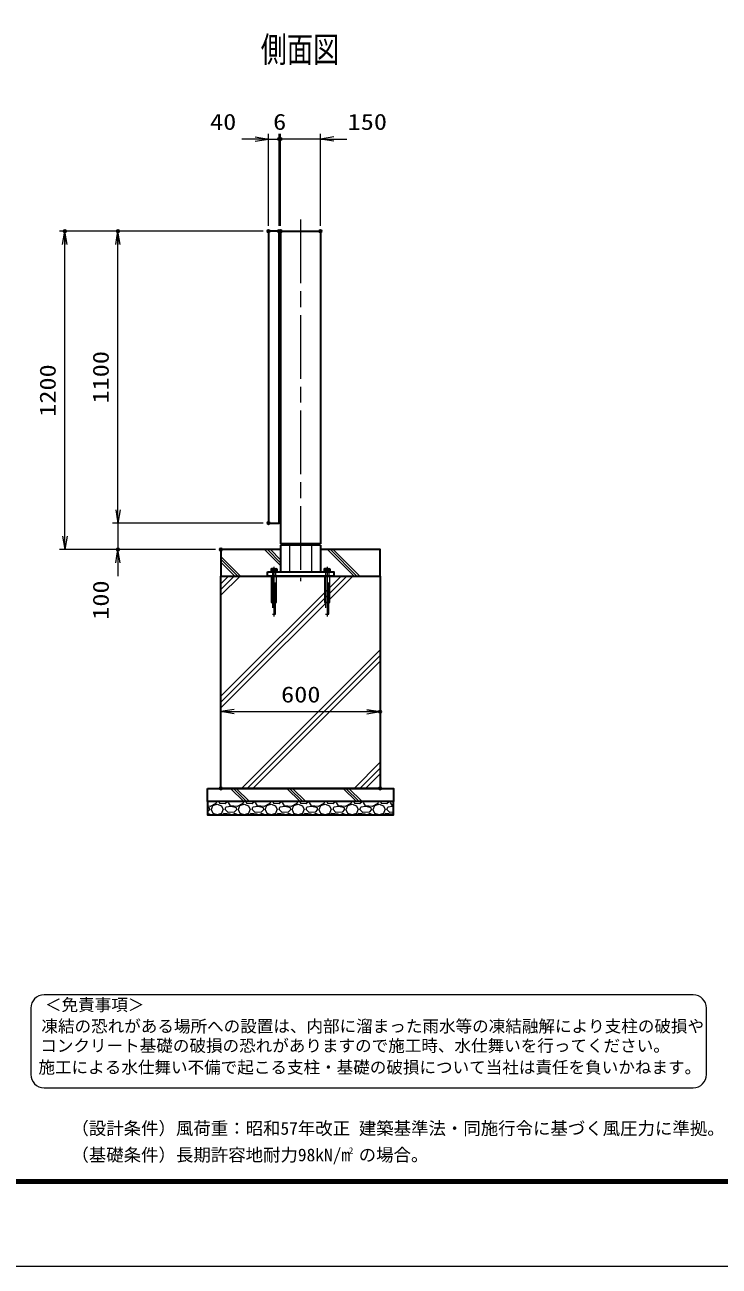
# Model space of a CAD drawing. Units: millimetres at full size. Extents: x -5940 to 5940, y -4200 to 4200.
# Drawn here: x 361 to 2976, y -4200 to 478 of the extents above; entities that cross this region are included whole.
import ezdxf
from ezdxf.enums import TextEntityAlignment as Align

# ---------------------------------------------------------------- set-up
doc = ezdxf.new("R2010")
doc.units = ezdxf.units.MM
doc.header["$LTSCALE"] = 20
doc.header["$PDMODE"] = 32
doc.header["$PDSIZE"] = 10
doc.linetypes.add('DASHED', pattern=[7.5, 6, -1.5])
doc.linetypes.add('USER1', pattern=[18, 12, -1.5, 3, -1.5])
for name, color, linetype, lineweight in [('0-0_D-TTL', 7, 'Continuous', 18), ('0-1_軸線', 200, 'USER1', 15), ('0-2_外形線', 7, 'Continuous', 35), ('0-3_寸法線', 4, 'Continuous', 18), ('0-4_0', 7, 'Continuous', 18), ('0-9_細線', 2, 'Continuous', 35), ('0-A_隠れ線', 140, 'DASHED', 18), ('0-B_ハッチング', 253, 'Continuous', 13), ('1-0_D-TTL-TXT', 7, 'Continuous', 18)]:
    doc.layers.add(name, color=color, linetype=linetype, lineweight=lineweight)
doc.layers.add('0-5_Defpoints', color=7, linetype='Continuous')
doc.layers.add('0-6_文字', color=254, linetype='Continuous')
doc.styles.add('ＭＳ ゴシック', font='')
doc.styles.get('ＭＳ ゴシック').set_extended_font_data('MS Gothic')

# ---------------------------------------------------------------- blocks, each defined once
blk = doc.blocks.new('_Open')
at = {"layer": '0-4_0'}
blk.add_line((-20, 3.333), (0, 0), dxfattribs=at)
blk.add_lwpolyline([(-20, -3.333), (0, 0), (-20, 0)], dxfattribs=at)
blk = doc.blocks.new('_DOTSMALL')
at = {"layer": '0-4_0'}
blk.add_line((-1.25, 0), (1.25, 0), dxfattribs=at)
blk = doc.blocks.new('PROFSP005ACXU6')
at = {"layer": '0-2_外形線'}
for p, q in [((12, 166), (12, 0)), ((199.9, 103.9), (12, 103.9)), ((12, -166), (12, 0)), ((216, 0), (216, 180)), ((199.9, -103.9), (12, -103.9))]:
    blk.add_line(p, q, dxfattribs=at)
for points in [[(108, 207.8), (12, 207.8), (12, 166), (0, 166), (0, 0)], [(108, -207.8), (12, -207.8), (12, -166), (0, -166), (0, 0)], [(216, 180), (199.9, 207.8), (108, 207.8)], [(216, 0), (216, -180), (199.9, -207.8), (108, -207.8)]]:
    blk.add_lwpolyline(points, dxfattribs=at)
for centre, radius, start, end in [((124, 155.9), 92, 325.61587, 34.38413), ((-127.9, 0), 343.9, 342.41211, 17.58789), ((124, -155.9), 92, 325.61587, 34.38413)]:
    blk.add_arc(centre, radius, start, end, dxfattribs=at)
blk = doc.blocks.new('A$C7A822601')
at = {"layer": '0-4_0', "rotation": 90}
blk.add_blockref('PROFSP005ACXU6', (0, 0), dxfattribs=at)

msp = doc.modelspace()

# ---------------------------------------------------------------- linework, layer by layer
at = {"layer": '0-0_D-TTL'}
for points in [[(-5940, -4200), (5940, -4200), (5940, 4200), (-5940, 4200)], [(-5558.14, 3889.71), (5558.14, 3889.71), (5558.14, -3888.86), (-5558.14, -3888.86)], [(-5554.61, 3886.18), (5554.61, 3886.18), (5554.61, -3885.32), (-5554.61, -3885.32)], [(-5551.07, 3882.64), (5551.07, 3882.64), (5551.07, -3881.79), (-5551.07, -3881.79)], [(-5547.54, 3879.11), (5547.54, 3879.11), (5547.54, -3878.25), (-5547.54, -3878.25)], [(-5544, 3875.57), (5544, 3875.57), (5544, -3874.71), (-5544, -3874.71)]]:
    msp.add_lwpolyline(points, close=True, dxfattribs=at)
at = {"layer": '0-1_軸線'}
for p, q in [((1399.3, -255.46), (1399.3, -1617.68)), ((1299.3, -1563.83), (1299.3, -1751.71)), ((1499.3, -1563.83), (1499.3, -1751.71))]:
    msp.add_line(p, q, dxfattribs=at)
at = {"layer": '0-2_外形線'}
for p, q in [((1324.3, -299.17), (1324.3, -1478.17)), ((1324.3, -299.17), (1474.3, -299.17)), ((1474.3, -299.17), (1474.3, -1478.17)), ((1474.3, -1478.17), (1324.3, -1478.17)), ((1474.3, -1483.17), (1324.3, -1483.17)), ((1324.3, -1483.17), (1324.3, -1583.17)), ((1474.3, -1483.17), (1474.3, -1583.17))]:
    msp.add_line(p, q, dxfattribs=at)
for points in [[(1318.3, -299.17), (1278.3, -299.17), (1278.3, -1399.17), (1318.3, -1399.17)], [(1318.3, -364.17), (1324.3, -364.17), (1324.3, -314.17), (1318.3, -314.17)], [(1318.3, -1384.17), (1324.3, -1384.17), (1324.3, -1334.17), (1318.3, -1334.17)], [(1274.3, -1583.17), (1524.3, -1583.17), (1524.3, -1599.17), (1274.3, -1599.17)], [(1099.3, -1599.17), (1699.3, -1599.17), (1699.3, -2399.17), (1099.3, -2399.17)], [(1049.3, -2399.17), (1749.3, -2399.17), (1749.3, -2449.17), (1049.3, -2449.17)], [(1749.3, -2449.17), (1049.3, -2449.17), (1049.3, -2499.17), (1749.3, -2499.17)]]:
    msp.add_lwpolyline(points, close=True, dxfattribs=at)
msp.add_lwpolyline([(1324.3, -1499.17), (1099.3, -1499.17), (1099.3, -1599.17), (1699.3, -1599.17), (1699.3, -1499.17), (1474.3, -1499.17)], dxfattribs=at)
at = {"layer": '0-3_寸法線'}
for p, q in [((1228.3, 48.16), (1178.3, 48.16)), ((1278.3, -279.17), (1278.3, 68.16)), ((1278.3, 48.16), (1318.3, 48.16)), ((1318.3, -279.17), (1318.3, 68.16)), ((1318.3, -279.17), (1318.3, 68.16)), ((1324.3, 48.16), (1318.3, 48.16)), ((1324.3, -279.17), (1324.3, 68.16)), ((1324.3, -279.17), (1324.3, 68.16)), ((1474.3, 48.16), (1324.3, 48.16)), ((1474.3, -279.17), (1474.3, 68.16)), ((1524.3, 48.16), (1574.3, 48.16)), ((1258.3, -299.17), (491.58, -299.17)), ((511.58, -1499.17), (511.58, -299.17)), ((1258.3, -299.17), (691.58, -299.17)), ((711.58, -1399.17), (711.58, -299.17)), ((711.58, -1349.17), (711.58, -1299.17)), ((1258.3, -1399.17), (691.58, -1399.17)), ((1258.3, -1399.17), (691.58, -1399.17)), ((711.58, -1399.17), (711.58, -1499.17)), ((1079.3, -1499.17), (491.58, -1499.17)), ((1079.3, -1499.17), (691.58, -1499.17)), ((711.58, -1549.17), (711.58, -1599.17)), ((1099.3, -2379.17), (1099.3, -2090.13)), ((1699.3, -2379.17), (1699.3, -2090.13)), ((1099.3, -2110.13), (1699.3, -2110.13))]:
    msp.add_line(p, q, dxfattribs=at)
at = {"layer": '0-5_Defpoints'}
for p in [(1318.3, 48.16), (1324.3, 48.16), (511.58, -299.17), (711.58, -299.17), (1278.3, -299.17), (1278.3, -299.17), (1318.3, -299.17), (1324.3, -299.17), (1474.3, -299.17), (1278.3, -1399.17), (711.58, -1499.17), (1099.3, -1499.17), (1699.3, -2110.13), (1099.3, -2399.17), (1699.3, -2399.17)]:
    msp.add_point(p, dxfattribs=at)
at = {"layer": '0-9_細線'}
for p, q in [((1358, -1478.17), (1358, -1483.17)), ((1440.6, -1478.17), (1440.6, -1483.17))]:
    msp.add_line(p, q, dxfattribs=at)
at = {"layer": '0-A_隠れ線'}
for p, q in [((1358, -1483.17), (1358, -1583.17)), ((1440.6, -1483.17), (1440.6, -1583.17)), ((1293.3, -1583.17), (1293.3, -1599.17)), ((1305.3, -1583.17), (1305.3, -1599.17)), ((1493.3, -1583.17), (1493.3, -1599.17)), ((1505.3, -1583.17), (1505.3, -1599.17)), ((1293.3, -1599.17), (1293.3, -1743.17)), ((1305.3, -1743.17), (1305.3, -1599.17)), ((1489.3, -1599.17), (1489.3, -1699.17)), ((1505.3, -1743.17), (1505.3, -1599.17)), ((1509.3, -1699.17), (1509.3, -1599.17)), ((1489.3, -1699.17), (1509.3, -1699.17)), ((1293.3, -1743.17), (1305.3, -1743.17))]:
    msp.add_line(p, q, dxfattribs=at)
for points in [[(1289.3, -1599.17), (1289.3, -1699.17), (1309.3, -1699.17), (1309.3, -1599.17)], [(1493.3, -1599.17), (1493.3, -1743.17), (1505.3, -1743.17)]]:
    msp.add_lwpolyline(points, dxfattribs=at)
at = {"layer": '0-B_ハッチング'}
for p, q in [((1173.54, -1599.17), (1099.3, -1524.92)), ((1162.66, -1599.17), (1099.3, -1535.8)), ((1324.3, -1559.54), (1263.92, -1499.17)), ((1324.3, -1548.67), (1274.79, -1499.17)), ((1324.3, -1537.79), (1285.67, -1499.17)), ((1601.05, -1599.17), (1501.05, -1499.17)), ((1611.93, -1599.17), (1511.93, -1499.17)), ((1622.8, -1599.17), (1522.8, -1499.17)), ((1151.79, -1599.17), (1099.3, -1546.67)), ((1099.3, -1628.04), (1128.17, -1599.17)), ((1099.3, -2052.31), (1552.44, -1599.17)), ((1099.3, -1649.79), (1149.92, -1599.17)), ((1099.3, -2074.06), (1574.19, -1599.17)), ((1099.3, -1671.54), (1171.67, -1599.17)), ((1099.3, -2095.81), (1595.94, -1599.17)), ((1176.7, -2399.17), (1699.3, -1876.57)), ((1198.45, -2399.17), (1699.3, -1898.32)), ((1220.2, -2399.17), (1699.3, -1920.07)), ((1600.96, -2399.17), (1699.3, -2300.83)), ((1622.71, -2399.17), (1699.3, -2322.58)), ((1644.46, -2399.17), (1699.3, -2344.33)), ((1185.37, -2449.17), (1135.37, -2399.17)), ((1196.24, -2449.17), (1146.24, -2399.17)), ((1207.12, -2449.17), (1157.12, -2399.17)), ((1397.5, -2449.17), (1347.5, -2399.17)), ((1408.38, -2449.17), (1358.38, -2399.17)), ((1419.25, -2449.17), (1369.25, -2399.17)), ((1609.63, -2449.17), (1559.63, -2399.17)), ((1620.51, -2449.17), (1570.51, -2399.17)), ((1631.38, -2449.17), (1581.38, -2399.17)), ((1059.43, -2467.1), (1049.3, -2466.29)), ((1056.38, -2473.2), (1049.3, -2471.43)), ((1057.4, -2478.28), (1049.3, -2487.28)), ((1057.4, -2478.28), (1056.38, -2473.2)), ((1080.77, -2455.93), (1059.43, -2467.1)), ((1062.48, -2478.28), (1068.58, -2492.5)), ((1063.5, -2478.28), (1069.59, -2464.06)), ((1069.59, -2464.06), (1085.85, -2458.98)), ((1082.7, -2449.17), (1080.77, -2455.93)), ((1085.85, -2458.98), (1102.1, -2465.07)), ((1091.56, -2449.17), (1093.98, -2454.91)), ((1093.98, -2454.91), (1115.31, -2455.93)), ((1102.1, -2465.07), (1108.2, -2478.28)), ((1103.12, -2492.5), (1108.2, -2478.28)), ((1115.31, -2455.93), (1124.06, -2449.17)), ((1115.31, -2478.28), (1118.36, -2470.15)), ((1126.49, -2490.47), (1115.31, -2478.28)), ((1137.66, -2468.12), (1118.36, -2470.15)), ((1128.52, -2452.88), (1131.86, -2449.17)), ((1135.63, -2465.07), (1128.52, -2452.88)), ((1161.03, -2467.1), (1135.63, -2465.07)), ((1157.98, -2473.2), (1137.66, -2468.12)), ((1159, -2478.28), (1149.86, -2488.44)), ((1159, -2478.28), (1157.98, -2473.2)), ((1182.37, -2455.93), (1161.03, -2467.1)), ((1164.08, -2478.28), (1170.18, -2492.5)), ((1165.1, -2478.28), (1171.19, -2464.06)), ((1171.19, -2464.06), (1187.45, -2458.98)), ((1184.3, -2449.17), (1182.37, -2455.93)), ((1187.45, -2458.98), (1203.7, -2465.07)), ((1193.16, -2449.17), (1195.58, -2454.91)), ((1195.58, -2454.91), (1216.91, -2455.93)), ((1203.7, -2465.07), (1209.8, -2478.28)), ((1204.72, -2492.5), (1209.8, -2478.28)), ((1216.91, -2455.93), (1225.66, -2449.17)), ((1216.91, -2478.28), (1219.96, -2470.15)), ((1228.09, -2490.47), (1216.91, -2478.28)), ((1239.26, -2468.12), (1219.96, -2470.15)), ((1230.12, -2452.88), (1233.46, -2449.17)), ((1237.23, -2465.07), (1230.12, -2452.88)), ((1262.63, -2467.1), (1237.23, -2465.07)), ((1259.58, -2473.2), (1239.26, -2468.12)), ((1260.6, -2478.28), (1251.46, -2488.44)), ((1260.6, -2478.28), (1259.58, -2473.2)), ((1283.97, -2455.93), (1262.63, -2467.1)), ((1265.68, -2478.28), (1271.78, -2492.5)), ((1266.7, -2478.28), (1272.79, -2464.06)), ((1272.79, -2464.06), (1289.05, -2458.98)), ((1285.9, -2449.17), (1283.97, -2455.93)), ((1289.05, -2458.98), (1305.3, -2465.07)), ((1294.76, -2449.17), (1297.18, -2454.91)), ((1297.18, -2454.91), (1318.51, -2455.93)), ((1305.3, -2465.07), (1311.4, -2478.28)), ((1306.32, -2492.5), (1311.4, -2478.28)), ((1318.51, -2455.93), (1327.26, -2449.17)), ((1318.51, -2478.28), (1321.56, -2470.15)), ((1329.69, -2490.47), (1318.51, -2478.28)), ((1340.86, -2468.12), (1321.56, -2470.15)), ((1331.72, -2452.88), (1335.06, -2449.17)), ((1338.83, -2465.07), (1331.72, -2452.88)), ((1364.23, -2467.1), (1338.83, -2465.07)), ((1361.18, -2473.2), (1340.86, -2468.12)), ((1362.2, -2478.28), (1353.06, -2488.44)), ((1362.2, -2478.28), (1361.18, -2473.2)), ((1385.57, -2455.93), (1364.23, -2467.1)), ((1367.28, -2478.28), (1373.38, -2492.5)), ((1368.3, -2478.28), (1374.39, -2464.06)), ((1374.39, -2464.06), (1390.65, -2458.98)), ((1387.5, -2449.17), (1385.57, -2455.93)), ((1390.65, -2458.98), (1406.9, -2465.07)), ((1396.36, -2449.17), (1398.78, -2454.91)), ((1398.78, -2454.91), (1420.11, -2455.93)), ((1406.9, -2465.07), (1413, -2478.28)), ((1407.92, -2492.5), (1413, -2478.28)), ((1420.11, -2455.93), (1428.86, -2449.17)), ((1420.11, -2478.28), (1423.16, -2470.15)), ((1431.29, -2490.47), (1420.11, -2478.28)), ((1442.46, -2468.12), (1423.16, -2470.15)), ((1433.32, -2452.88), (1436.66, -2449.17)), ((1440.43, -2465.07), (1433.32, -2452.88)), ((1465.83, -2467.1), (1440.43, -2465.07)), ((1462.78, -2473.2), (1442.46, -2468.12)), ((1463.8, -2478.28), (1454.66, -2488.44)), ((1463.8, -2478.28), (1462.78, -2473.2)), ((1487.17, -2455.93), (1465.83, -2467.1)), ((1468.88, -2478.28), (1474.98, -2492.5)), ((1469.9, -2478.28), (1475.99, -2464.06)), ((1475.99, -2464.06), (1492.25, -2458.98)), ((1489.1, -2449.17), (1487.17, -2455.93)), ((1492.25, -2458.98), (1508.5, -2465.07)), ((1497.96, -2449.17), (1500.38, -2454.91)), ((1500.38, -2454.91), (1521.71, -2455.93)), ((1508.5, -2465.07), (1514.6, -2478.28)), ((1509.52, -2492.5), (1514.6, -2478.28)), ((1521.71, -2455.93), (1530.46, -2449.17)), ((1521.71, -2478.28), (1524.76, -2470.15)), ((1532.89, -2490.47), (1521.71, -2478.28)), ((1544.06, -2468.12), (1524.76, -2470.15)), ((1534.92, -2452.88), (1538.26, -2449.17)), ((1542.03, -2465.07), (1534.92, -2452.88)), ((1567.43, -2467.1), (1542.03, -2465.07)), ((1564.38, -2473.2), (1544.06, -2468.12)), ((1565.4, -2478.28), (1556.26, -2488.44)), ((1565.4, -2478.28), (1564.38, -2473.2)), ((1588.77, -2455.93), (1567.43, -2467.1)), ((1570.48, -2478.28), (1576.58, -2492.5)), ((1571.5, -2478.28), (1577.59, -2464.06)), ((1577.59, -2464.06), (1593.85, -2458.98)), ((1590.7, -2449.17), (1588.77, -2455.93)), ((1593.85, -2458.98), (1610.1, -2465.07)), ((1599.56, -2449.17), (1601.98, -2454.91)), ((1601.98, -2454.91), (1623.31, -2455.93)), ((1610.1, -2465.07), (1616.2, -2478.28)), ((1611.12, -2492.5), (1616.2, -2478.28)), ((1623.31, -2455.93), (1632.06, -2449.17)), ((1623.31, -2478.28), (1626.36, -2470.15)), ((1634.49, -2490.47), (1623.31, -2478.28)), ((1645.66, -2468.12), (1626.36, -2470.15)), ((1636.52, -2452.88), (1639.86, -2449.17)), ((1643.63, -2465.07), (1636.52, -2452.88)), ((1669.03, -2467.1), (1643.63, -2465.07)), ((1665.98, -2473.2), (1645.66, -2468.12)), ((1667, -2478.28), (1657.86, -2488.44)), ((1667, -2478.28), (1665.98, -2473.2)), ((1690.37, -2455.93), (1669.03, -2467.1)), ((1672.08, -2478.28), (1678.18, -2492.5)), ((1673.1, -2478.28), (1679.19, -2464.06)), ((1679.19, -2464.06), (1695.45, -2458.98)), ((1692.3, -2449.17), (1690.37, -2455.93)), ((1695.45, -2458.98), (1711.7, -2465.07)), ((1701.16, -2449.17), (1703.58, -2454.91)), ((1703.58, -2454.91), (1724.91, -2455.93)), ((1711.7, -2465.07), (1717.8, -2478.28)), ((1712.72, -2492.5), (1717.8, -2478.28)), ((1724.91, -2455.93), (1733.66, -2449.17)), ((1724.91, -2478.28), (1727.96, -2470.15)), ((1736.09, -2490.47), (1724.91, -2478.28)), ((1747.26, -2468.12), (1727.96, -2470.15)), ((1738.12, -2452.88), (1741.46, -2449.17)), ((1745.23, -2465.07), (1738.12, -2452.88)), ((1749.3, -2465.4), (1745.23, -2465.07)), ((1749.3, -2468.63), (1747.26, -2468.12)), ((1050.29, -2494.54), (1049.3, -2494.96)), ((1062.48, -2498.6), (1050.29, -2494.54)), ((1061.54, -2499.17), (1062.48, -2498.6)), ((1068.58, -2492.5), (1085.85, -2497.58)), ((1085.85, -2497.58), (1103.12, -2492.5)), ((1110.23, -2494.54), (1105.16, -2499.17)), ((1134.62, -2496.57), (1110.23, -2494.54)), ((1149.86, -2488.44), (1126.49, -2490.47)), ((1136.2, -2499.17), (1134.62, -2496.57)), ((1151.89, -2494.54), (1144.78, -2497.58)), ((1144.78, -2497.58), (1145.41, -2499.17)), ((1164.08, -2498.6), (1151.89, -2494.54)), ((1163.14, -2499.17), (1164.08, -2498.6)), ((1170.18, -2492.5), (1187.45, -2497.58)), ((1187.45, -2497.58), (1204.72, -2492.5)), ((1211.83, -2494.54), (1206.76, -2499.17)), ((1236.22, -2496.57), (1211.83, -2494.54)), ((1251.46, -2488.44), (1228.09, -2490.47)), ((1237.8, -2499.17), (1236.22, -2496.57)), ((1253.49, -2494.54), (1246.38, -2497.58)), ((1246.38, -2497.58), (1247.01, -2499.17)), ((1265.68, -2498.6), (1253.49, -2494.54)), ((1264.74, -2499.17), (1265.68, -2498.6)), ((1271.78, -2492.5), (1289.05, -2497.58)), ((1289.05, -2497.58), (1306.32, -2492.5)), ((1313.43, -2494.54), (1308.36, -2499.17)), ((1337.82, -2496.57), (1313.43, -2494.54)), ((1353.06, -2488.44), (1329.69, -2490.47)), ((1339.4, -2499.17), (1337.82, -2496.57)), ((1355.09, -2494.54), (1347.98, -2497.58)), ((1347.98, -2497.58), (1348.61, -2499.17)), ((1367.28, -2498.6), (1355.09, -2494.54)), ((1366.34, -2499.17), (1367.28, -2498.6)), ((1373.38, -2492.5), (1390.65, -2497.58)), ((1390.65, -2497.58), (1407.92, -2492.5)), ((1415.03, -2494.54), (1409.96, -2499.17)), ((1439.42, -2496.57), (1415.03, -2494.54)), ((1454.66, -2488.44), (1431.29, -2490.47)), ((1441, -2499.17), (1439.42, -2496.57)), ((1456.69, -2494.54), (1449.58, -2497.58)), ((1449.58, -2497.58), (1450.21, -2499.17)), ((1468.88, -2498.6), (1456.69, -2494.54)), ((1467.94, -2499.17), (1468.88, -2498.6)), ((1474.98, -2492.5), (1492.25, -2497.58)), ((1492.25, -2497.58), (1509.52, -2492.5)), ((1516.63, -2494.54), (1511.56, -2499.17)), ((1541.02, -2496.57), (1516.63, -2494.54)), ((1556.26, -2488.44), (1532.89, -2490.47)), ((1542.6, -2499.17), (1541.02, -2496.57)), ((1558.29, -2494.54), (1551.18, -2497.58)), ((1551.18, -2497.58), (1551.81, -2499.17)), ((1570.48, -2498.6), (1558.29, -2494.54)), ((1569.54, -2499.17), (1570.48, -2498.6)), ((1576.58, -2492.5), (1593.85, -2497.58)), ((1593.85, -2497.58), (1611.12, -2492.5)), ((1618.23, -2494.54), (1613.16, -2499.17)), ((1642.62, -2496.57), (1618.23, -2494.54)), ((1657.86, -2488.44), (1634.49, -2490.47)), ((1644.2, -2499.17), (1642.62, -2496.57)), ((1659.89, -2494.54), (1652.78, -2497.58)), ((1652.78, -2497.58), (1653.41, -2499.17)), ((1672.08, -2498.6), (1659.89, -2494.54)), ((1671.14, -2499.17), (1672.08, -2498.6)), ((1678.18, -2492.5), (1695.45, -2497.58)), ((1695.45, -2497.58), (1712.72, -2492.5)), ((1719.83, -2494.54), (1714.76, -2499.17)), ((1744.22, -2496.57), (1719.83, -2494.54)), ((1749.3, -2489.32), (1736.09, -2490.47)), ((1745.8, -2499.17), (1744.22, -2496.57))]:
    msp.add_line(p, q, dxfattribs=at)
at = {"layer": '1-0_D-TTL-TXT', "color": 2}
for p, q in [((2878.63, -3177.42), (433.08, -3177.42)), ((383.08, -3227.42), (383.08, -3477.42)), ((2928.63, -3477.42), (2928.63, -3227.42)), ((433.08, -3527.42), (2878.63, -3527.42))]:
    msp.add_line(p, q, dxfattribs=at)
for centre, start, end in [((433.08, -3227.42), 90, 180), ((2878.63, -3227.42), 0, 90), ((433.08, -3477.42), 180, 270), ((2878.63, -3477.42), 270, 0)]:
    msp.add_arc(centre, 50, start, end, dxfattribs=at)

# ---------------------------------------------------------------- block references
at = {"layer": '0-3_寸法線', "xscale": 2.5, "yscale": 2.5}
for name, p in [('_Open', (1278.3, 48.16)), ('_DOTSMALL', (1318.3, 48.16)), ('_DOTSMALL', (1324.3, 48.16)), ('_Open', (1699.3, -2110.13))]:
    msp.add_blockref(name, p, dxfattribs=at)
for name, p, rotation in [('_DOTSMALL', (1318.3, 48.16), 180), ('_DOTSMALL', (1324.3, 48.16), 180), ('_Open', (1474.3, 48.16), 180), ('_Open', (511.58, -299.17), 90), ('_Open', (711.58, -299.17), 90), ('_Open', (711.58, -1399.17), 270), ('_Open', (711.58, -1399.17), 270), ('_Open', (511.58, -1499.17), 270), ('_Open', (711.58, -1499.17), 90), ('_Open', (1099.3, -2110.13), 180)]:
    msp.add_blockref(name, p, dxfattribs=dict(at, rotation=rotation))
at = {"layer": '0-9_細線', "xscale": 0.05, "yscale": 0.05}
for p in [(1299.3, -1583.17), (1499.3, -1583.17)]:
    msp.add_blockref('A$C7A822601', p, dxfattribs=at)

# ---------------------------------------------------------------- texts
at = {"layer": '0-3_寸法線', "color": 254, "style": 'ＭＳ ゴシック', "width": 1.2}
for s, p in [('40', (1058.48, 64.5)), ('6', (1296.1, 64.5)), ('150', (1576.67, 64.5)), ('600', (1326.1, -2093.78))]:
    msp.add_text(s, height=60.56, dxfattribs=at).set_placement(p, align=Align.BOTTOM_LEFT)
for s, p in [('1100', (695.24, -948.77)), ('1200', (495.24, -998.77)), ('100', (695.24, -1763.85))]:
    msp.add_text(s, height=60.56, rotation=90, dxfattribs=at).set_placement(p, align=Align.BOTTOM_LEFT)
at = {"layer": '0-6_文字', "style": 'ＭＳ ゴシック', "width": 0.75}
msp.add_text('側面図', height=96.19, dxfattribs=at).set_placement((1249.53, 308.57), align=Align.BOTTOM_LEFT)
at = {"layer": '1-0_D-TTL-TXT', "style": 'ＭＳ ゴシック'}
for s, height, p in [('＜免責事項＞ \u3000\u3000', 45.75, (436.78, -3251.6)), ('凍結の恐れがある場所への設置は、内部に溜まった雨水等の凍結融解により支柱の破損や', 45.75, (423.26, -3332.09)), ('コンクリート基礎の破損の恐れがありますので施工時、水仕舞いを行ってください。', 45.75, (419.15, -3405.52)), ('施工による水仕舞い不備で起こる支柱・基礎の破損について当社は責任を負いかねます。 ', 45.75, (412.16, -3487.01)), ('（設計条件）風荷重：昭和57年改正 建築基準法・同施行令に基づく風圧力に準拠。', 48.11, (536.29, -3719.1)), ('（基礎条件）長期許容地耐力98kN/m の場合。', 48.11, (536.29, -3819.1)), ('2', 24.05, (1581.7, -3783.3))]:
    msp.add_text(s, height=height, dxfattribs=at).set_placement(p, align=Align.BOTTOM_LEFT)

doc.saveas('drawing.dxf')
